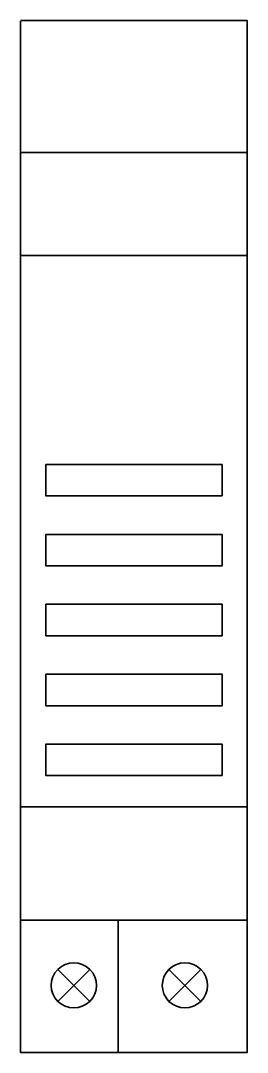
# Model space of a CAD drawing. Header units: inches. Extents: x 0.1 to 18.1, y -82 to 0.
import ezdxf

# ---------------------------------------------------------------- set-up
doc = ezdxf.new("R2010")
doc.units = ezdxf.units.IN
doc.header["$MEASUREMENT"] = 0
doc.layers.add('Layer 2', color=7, linetype='Continuous')

# ---------------------------------------------------------------- blocks, each defined once
blk = doc.blocks.new('block 3')
at = {"layer": 'Layer 2', "color": 7, "lineweight": 35}
for points in [[(90.846, -10.495), (108.843, -10.495)], [(90.846, -18.68), (108.843, -18.68)], [(90.843, -62.481), (108.84, -62.481)], [(90.843, -71.504), (108.84, -71.504)]]:
    blk.add_lwpolyline(points, dxfattribs=at)
blk = doc.blocks.new('block 8')
at = {"layer": 'Layer 2', "color": 7, "lineweight": 35}
for points in [[(102.615, -75.417), (105.152, -77.954)], [(102.615, -77.954), (105.152, -75.417)]]:
    blk.add_lwpolyline(points, dxfattribs=at)
blk = doc.blocks.new('block 7')
at = {"layer": 'Layer 2', "color": 7, "lineweight": 35}
blk.add_open_spline([(102.615, -77.955), (103.316, -78.655), (104.452, -78.655), (105.152, -77.954), (105.853, -77.254), (105.853, -76.118), (105.152, -75.417), (104.452, -74.716), (103.316, -74.716), (102.615, -75.417), (101.914, -76.118), (101.914, -77.254), (102.615, -77.955)], degree=3, knots=[0, 0, 0, 0, 1, 1, 1, 2, 2, 2, 3, 3, 3, 4, 4, 4, 4], dxfattribs=at)
at = {"layer": 'Layer 2'}
blk.add_blockref('block 8', (0, 0), dxfattribs=at)
blk = doc.blocks.new('block 6')
at = {"layer": 'Layer 2'}
blk.add_blockref('block 7', (0, 0), dxfattribs=at)
blk = doc.blocks.new('block 5')
at = {"layer": 'Layer 2'}
blk.add_blockref('block 6', (0, 0), dxfattribs=at)
blk = doc.blocks.new('block 4')
at = {"layer": 'Layer 2'}
blk.add_blockref('block 5', (0, 0), dxfattribs=at)
blk = doc.blocks.new('block 13')
at = {"layer": 'Layer 2', "color": 7, "lineweight": 35}
for points in [[(93.795, -75.417), (96.333, -77.954)], [(93.795, -77.954), (96.333, -75.417)]]:
    blk.add_lwpolyline(points, dxfattribs=at)
blk = doc.blocks.new('block 12')
at = {"layer": 'Layer 2', "color": 7, "lineweight": 35}
blk.add_open_spline([(93.795, -77.955), (94.496, -78.655), (95.632, -78.655), (96.333, -77.954), (97.034, -77.254), (97.034, -76.118), (96.333, -75.417), (95.632, -74.716), (94.496, -74.716), (93.795, -75.417), (93.095, -76.118), (93.095, -77.254), (93.795, -77.955)], degree=3, knots=[0, 0, 0, 0, 1, 1, 1, 2, 2, 2, 3, 3, 3, 4, 4, 4, 4], dxfattribs=at)
at = {"layer": 'Layer 2'}
blk.add_blockref('block 13', (0, 0), dxfattribs=at)
blk = doc.blocks.new('block 11')
at = {"layer": 'Layer 2'}
blk.add_blockref('block 12', (0, 0), dxfattribs=at)
blk = doc.blocks.new('block 10')
at = {"layer": 'Layer 2'}
blk.add_blockref('block 11', (0, 0), dxfattribs=at)
blk = doc.blocks.new('block 9')
at = {"layer": 'Layer 2'}
blk.add_blockref('block 10', (0, 0), dxfattribs=at)
blk = doc.blocks.new('block 2')
at = {"layer": 'Layer 2', "color": 7, "lineweight": 35}
for points in [[(90.845, -0.006), (108.841, -0.006), (108.839, -82.006), (90.843, -82.006), (90.843, -0.011)], [(98.585, -71.509), (98.585, -82.008)]]:
    blk.add_lwpolyline(points, dxfattribs=at)
at = {"layer": 'Layer 2'}
for name in ['block 3', 'block 9', 'block 4']:
    blk.add_blockref(name, (0, 0), dxfattribs=at)
blk = doc.blocks.new('block 14')
at = {"layer": 'Layer 2', "color": 7, "lineweight": 35}
for points in [[(106.843, -37.784), (92.843, -37.784), (92.843, -35.284), (106.843, -35.284), (106.843, -37.784)], [(106.843, -43.341), (92.843, -43.341), (92.843, -40.841), (106.843, -40.841), (106.843, -43.341)], [(106.843, -48.897), (92.843, -48.897), (92.843, -46.397), (106.843, -46.397), (106.843, -48.897)], [(106.843, -54.453), (92.843, -54.453), (92.843, -51.953), (106.843, -51.953), (106.843, -54.453)], [(106.843, -60.009), (92.843, -60.009), (92.843, -57.509), (106.843, -57.509), (106.843, -60.009)]]:
    blk.add_lwpolyline(points, dxfattribs=at)

msp = doc.modelspace()

# ---------------------------------------------------------------- block references
at = {"layer": 'Layer 2'}
for name in ['block 2', 'block 14']:
    msp.add_blockref(name, (-90.727, 0), dxfattribs=at)

doc.saveas('drawing.dxf')
